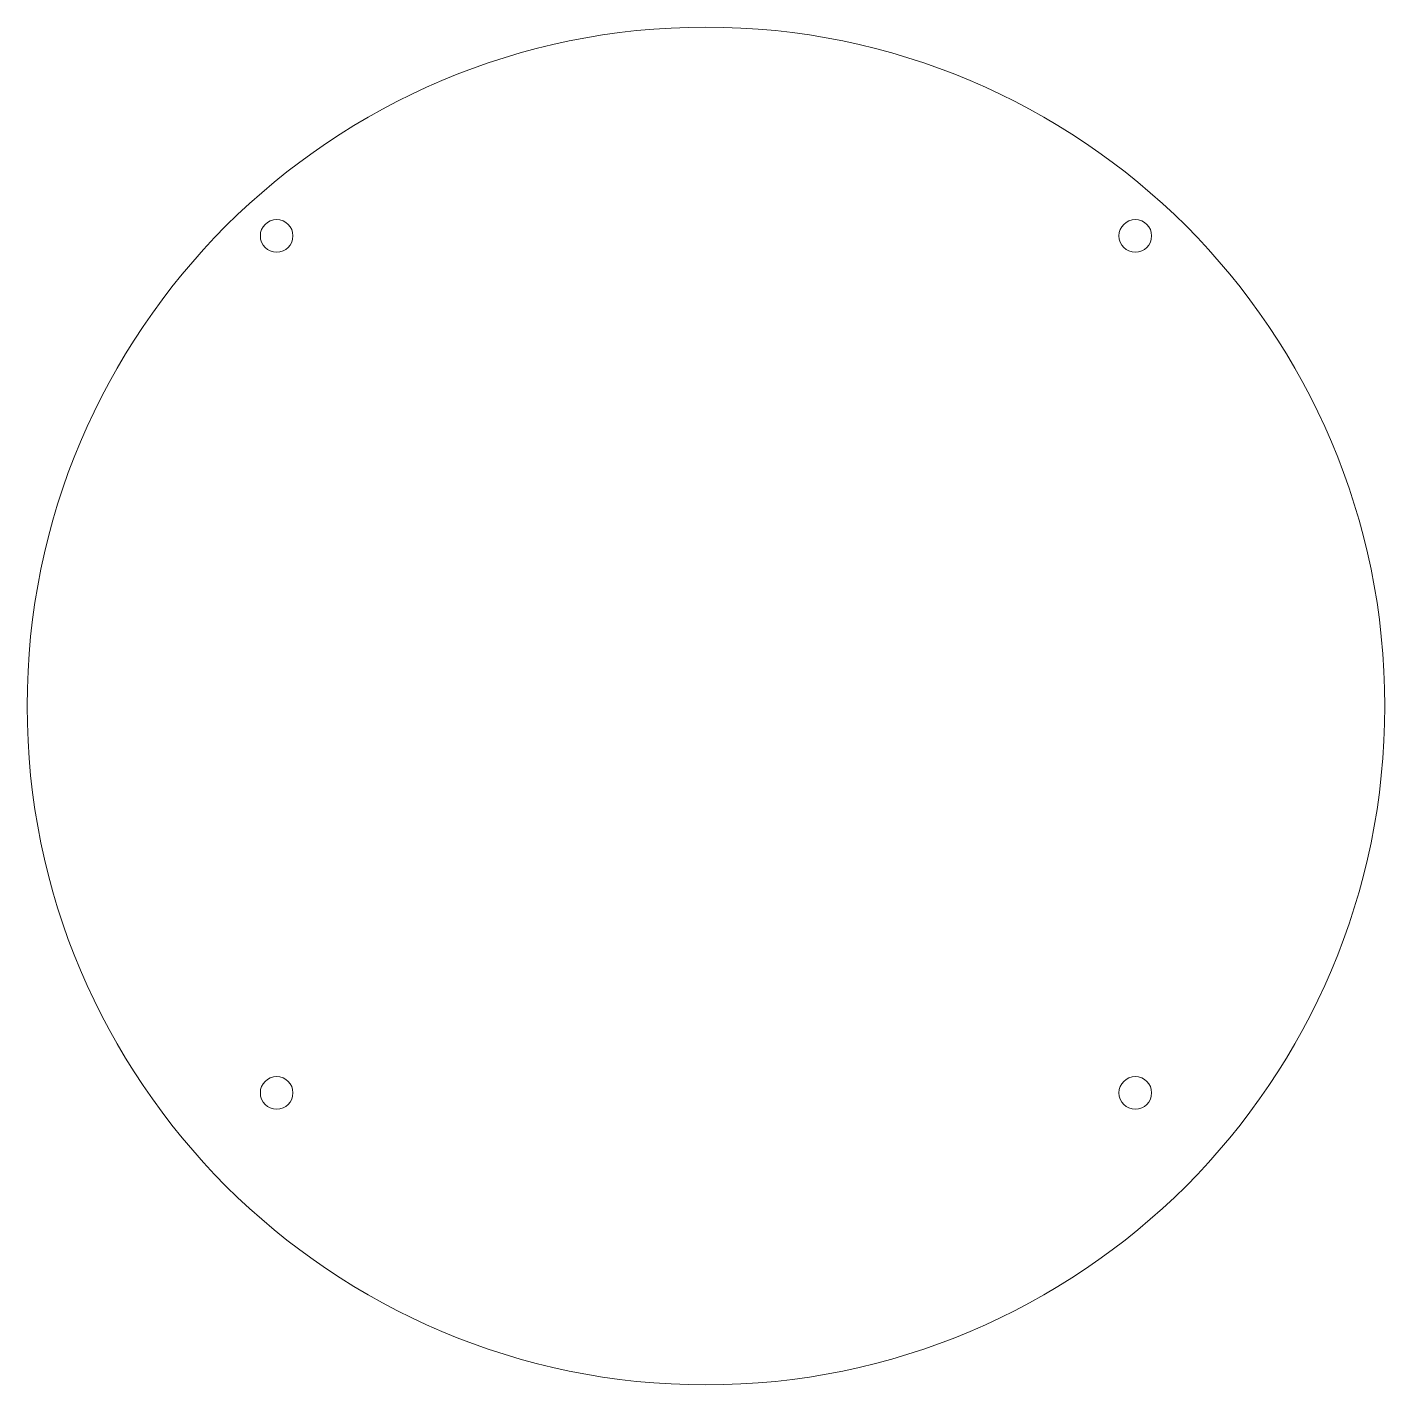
# Model space of a CAD drawing. Header units: inches. Extents: x 0.43 to 4.13, y 6.67 to 10.37.
import ezdxf

# ---------------------------------------------------------------- set-up
doc = ezdxf.new("R2010")
doc.units = ezdxf.units.IN
doc.header["$MEASUREMENT"] = 0

msp = doc.modelspace()

# ---------------------------------------------------------------- linework, layer by layer
at = {"color": 7, "linetype": 'Continuous', "lineweight": 15}
for centre, radius in [((2.2777, 8.52), 1.85), ((1.1077, 9.8011), 0.0445), ((3.4477, 9.8011), 0.0445), ((1.1077, 7.4656), 0.0445), ((3.4477, 7.4656), 0.0445)]:
    msp.add_circle(centre, radius, dxfattribs=at)

doc.saveas('drawing.dxf')
